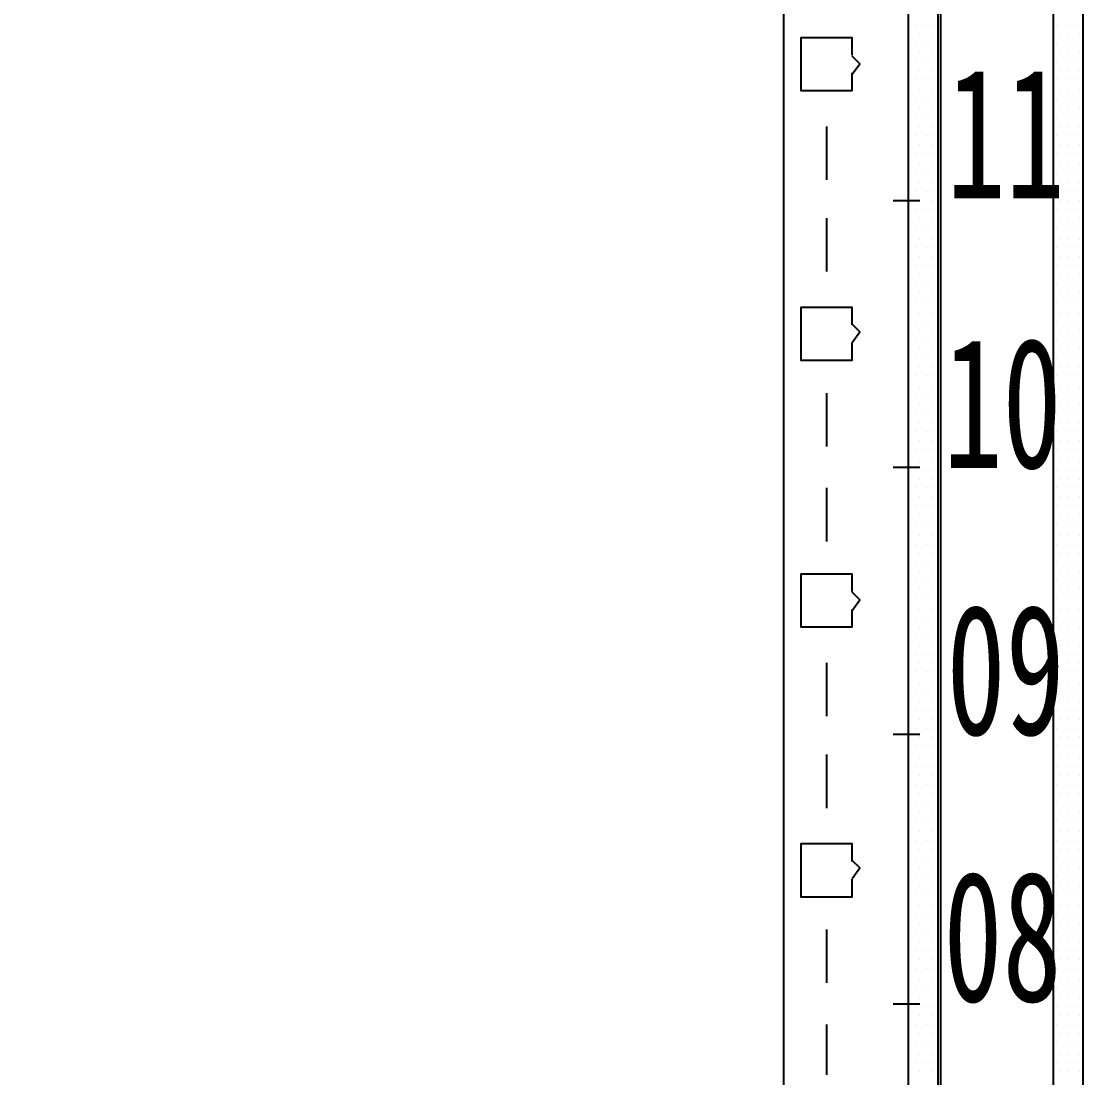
# Model space of a CAD drawing. Header units: metres. Extents: x 17 to 1264, y 17 to 859.
# Drawn here: x 242.5 to 294, y 231.1 to 282.5 of the extents above; entities that cross this region are included whole.
import ezdxf

# ---------------------------------------------------------------- set-up
doc = ezdxf.new("R2010")
doc.units = ezdxf.units.M
for name, color, linetype in [('LINES', 7, 'Continuous'), ('POLYLINES', 4, 'Continuous'), ('RECTS', 7, 'Continuous'), ('TEXTS', 3, 'Continuous')]:
    doc.layers.add(name, color=color, linetype=linetype)

msp = doc.modelspace()

# ---------------------------------------------------------------- linework, layer by layer
at = {"layer": 'LINES'}
for p, q in [((285.98, 282.24), (285.98, 282.24)), ((286.41, 282.24), (286.41, 282.24)), ((286.84, 282.24), (286.84, 282.24)), ((292.75, 282.24), (292.75, 282.24)), ((293.18, 282.24), (293.18, 282.24)), ((293.61, 282.24), (293.61, 282.24)), ((285.69, 281.81), (285.69, 281.81)), ((286.12, 281.81), (286.12, 281.81)), ((286.7, 281.81), (286.7, 281.81)), ((292.89, 281.81), (292.89, 281.81)), ((293.32, 281.81), (293.32, 281.81)), ((293.9, 281.81), (293.9, 281.81)), ((285.98, 281.38), (285.98, 281.38)), ((286.41, 281.38), (286.41, 281.38)), ((286.84, 281.38), (286.84, 281.38)), ((292.75, 281.38), (292.75, 281.38)), ((293.18, 281.38), (293.18, 281.38)), ((293.61, 281.38), (293.61, 281.38)), ((285.69, 280.94), (285.69, 280.94)), ((286.12, 280.94), (286.12, 280.94)), ((286.7, 280.94), (286.7, 280.94)), ((292.89, 280.94), (292.89, 280.94)), ((293.32, 280.94), (293.32, 280.94)), ((293.9, 280.94), (293.9, 280.94)), ((285.98, 280.51), (285.98, 280.51)), ((286.41, 280.51), (286.41, 280.51)), ((286.84, 280.51), (286.84, 280.51)), ((292.75, 280.51), (292.75, 280.51)), ((293.18, 280.51), (293.18, 280.51)), ((293.61, 280.51), (293.61, 280.51)), ((285.69, 280.08), (285.69, 280.08)), ((285.98, 279.65), (285.98, 279.65)), ((286.12, 280.08), (286.12, 280.08)), ((286.41, 279.65), (286.41, 279.65)), ((286.7, 280.08), (286.7, 280.08)), ((286.84, 279.65), (286.84, 279.65)), ((292.75, 279.65), (292.75, 279.65)), ((292.89, 280.08), (292.89, 280.08)), ((293.18, 279.65), (293.18, 279.65)), ((293.32, 280.08), (293.32, 280.08)), ((293.61, 279.65), (293.61, 279.65)), ((293.9, 280.08), (293.9, 280.08)), ((285.69, 279.07), (285.69, 279.07)), ((285.98, 278.64), (285.98, 278.64)), ((286.12, 279.07), (286.12, 279.07)), ((286.41, 278.64), (286.41, 278.64)), ((286.7, 279.07), (286.7, 279.07)), ((286.84, 278.64), (286.84, 278.64)), ((292.75, 278.64), (292.75, 278.64)), ((292.89, 279.07), (292.89, 279.07)), ((293.18, 278.64), (293.18, 278.64)), ((293.32, 279.07), (293.32, 279.07)), ((293.61, 278.64), (293.61, 278.64)), ((293.9, 279.07), (293.9, 279.07)), ((285.69, 278.21), (285.69, 278.21)), ((286.12, 278.21), (286.12, 278.21)), ((286.7, 278.21), (286.7, 278.21)), ((292.89, 278.21), (292.89, 278.21)), ((293.32, 278.21), (293.32, 278.21)), ((293.9, 278.21), (293.9, 278.21)), ((285.98, 277.78), (285.98, 277.78)), ((286.41, 277.78), (286.41, 277.78)), ((286.84, 277.78), (286.84, 277.78)), ((292.75, 277.78), (292.75, 277.78)), ((293.18, 277.78), (293.18, 277.78)), ((293.61, 277.78), (293.61, 277.78)), ((281.59, 277.34), (281.59, 274.75)), ((285.69, 277.34), (285.69, 277.34)), ((286.12, 277.34), (286.12, 277.34)), ((286.7, 277.34), (286.7, 277.34)), ((292.89, 277.34), (292.89, 277.34)), ((293.32, 277.34), (293.32, 277.34)), ((293.9, 277.34), (293.9, 277.34)), ((285.98, 276.91), (285.98, 276.91)), ((286.41, 276.91), (286.41, 276.91)), ((286.84, 276.91), (286.84, 276.91)), ((292.75, 276.91), (292.75, 276.91)), ((293.18, 276.91), (293.18, 276.91)), ((293.61, 276.91), (293.61, 276.91)), ((285.69, 276.48), (285.69, 276.48)), ((285.98, 276.05), (285.98, 276.05)), ((286.12, 276.48), (286.12, 276.48)), ((286.41, 276.05), (286.41, 276.05)), ((286.7, 276.48), (286.7, 276.48)), ((286.84, 276.05), (286.84, 276.05)), ((292.75, 276.05), (292.75, 276.05)), ((292.89, 276.48), (292.89, 276.48)), ((293.18, 276.05), (293.18, 276.05)), ((293.32, 276.48), (293.32, 276.48)), ((293.61, 276.05), (293.61, 276.05)), ((293.9, 276.48), (293.9, 276.48)), ((285.69, 275.47), (285.69, 275.47)), ((285.98, 275.04), (285.98, 275.04)), ((286.12, 275.47), (286.12, 275.47)), ((286.41, 275.04), (286.41, 275.04)), ((286.7, 275.47), (286.7, 275.47)), ((286.84, 275.04), (286.84, 275.04)), ((292.75, 275.04), (292.75, 275.04)), ((292.89, 275.47), (292.89, 275.47)), ((293.18, 275.04), (293.18, 275.04)), ((293.32, 275.47), (293.32, 275.47)), ((293.61, 275.04), (293.61, 275.04)), ((293.9, 275.47), (293.9, 275.47)), ((285.69, 274.61), (285.69, 274.61)), ((286.12, 274.61), (286.12, 274.61)), ((286.7, 274.61), (286.7, 274.61)), ((292.89, 274.61), (292.89, 274.61)), ((293.32, 274.61), (293.32, 274.61)), ((293.9, 274.61), (293.9, 274.61)), ((285.98, 274.18), (285.98, 274.18)), ((286.41, 274.18), (286.41, 274.18)), ((286.84, 274.18), (286.84, 274.18)), ((292.75, 274.18), (292.75, 274.18)), ((293.18, 274.18), (293.18, 274.18)), ((293.61, 274.18), (293.61, 274.18)), ((284.83, 273.74), (286.12, 273.74)), ((285.69, 273.74), (285.69, 273.74)), ((286.12, 273.74), (286.12, 273.74)), ((286.7, 273.74), (286.7, 273.74)), ((292.89, 273.74), (292.89, 273.74)), ((293.32, 273.74), (293.32, 273.74)), ((293.9, 273.74), (293.9, 273.74)), ((285.98, 273.31), (285.98, 273.31)), ((286.41, 273.31), (286.41, 273.31)), ((286.84, 273.31), (286.84, 273.31)), ((292.75, 273.31), (292.75, 273.31)), ((293.18, 273.31), (293.18, 273.31)), ((293.61, 273.31), (293.61, 273.31)), ((281.59, 272.88), (281.59, 270.29)), ((285.69, 272.88), (285.69, 272.88)), ((285.98, 272.45), (285.98, 272.45)), ((286.12, 272.88), (286.12, 272.88)), ((286.41, 272.45), (286.41, 272.45)), ((286.7, 272.88), (286.7, 272.88)), ((286.84, 272.45), (286.84, 272.45)), ((292.75, 272.45), (292.75, 272.45)), ((292.89, 272.88), (292.89, 272.88)), ((293.18, 272.45), (293.18, 272.45)), ((293.32, 272.88), (293.32, 272.88)), ((293.61, 272.45), (293.61, 272.45)), ((293.9, 272.88), (293.9, 272.88)), ((285.69, 271.87), (285.69, 271.87)), ((286.12, 271.87), (286.12, 271.87)), ((286.7, 271.87), (286.7, 271.87)), ((292.89, 271.87), (292.89, 271.87)), ((293.32, 271.87), (293.32, 271.87)), ((293.9, 271.87), (293.9, 271.87)), ((285.98, 271.44), (285.98, 271.44)), ((286.41, 271.44), (286.41, 271.44)), ((286.84, 271.44), (286.84, 271.44)), ((292.75, 271.44), (292.75, 271.44)), ((293.18, 271.44), (293.18, 271.44)), ((293.61, 271.44), (293.61, 271.44)), ((285.69, 271.01), (285.69, 271.01)), ((286.12, 271.01), (286.12, 271.01)), ((286.7, 271.01), (286.7, 271.01)), ((292.89, 271.01), (292.89, 271.01)), ((293.32, 271.01), (293.32, 271.01)), ((293.9, 271.01), (293.9, 271.01)), ((285.98, 270.58), (285.98, 270.58)), ((286.41, 270.58), (286.41, 270.58)), ((286.84, 270.58), (286.84, 270.58)), ((292.75, 270.58), (292.75, 270.58)), ((293.18, 270.58), (293.18, 270.58)), ((293.61, 270.58), (293.61, 270.58)), ((285.69, 270.14), (285.69, 270.14)), ((286.12, 270.14), (286.12, 270.14)), ((286.7, 270.14), (286.7, 270.14)), ((292.89, 270.14), (292.89, 270.14)), ((293.32, 270.14), (293.32, 270.14)), ((293.9, 270.14), (293.9, 270.14)), ((285.98, 269.71), (285.98, 269.71)), ((286.41, 269.71), (286.41, 269.71)), ((286.84, 269.71), (286.84, 269.71)), ((292.75, 269.71), (292.75, 269.71)), ((293.18, 269.71), (293.18, 269.71)), ((293.61, 269.71), (293.61, 269.71)), ((285.69, 269.28), (285.69, 269.28)), ((285.98, 268.85), (285.98, 268.85)), ((286.12, 269.28), (286.12, 269.28)), ((286.41, 268.85), (286.41, 268.85)), ((286.7, 269.28), (286.7, 269.28)), ((286.84, 268.85), (286.84, 268.85)), ((292.75, 268.85), (292.75, 268.85)), ((292.89, 269.28), (292.89, 269.28)), ((293.18, 268.85), (293.18, 268.85)), ((293.32, 269.28), (293.32, 269.28)), ((293.61, 268.85), (293.61, 268.85)), ((293.9, 269.28), (293.9, 269.28)), ((285.69, 268.27), (285.69, 268.27)), ((286.12, 268.27), (286.12, 268.27)), ((286.7, 268.27), (286.7, 268.27)), ((292.89, 268.27), (292.89, 268.27)), ((293.32, 268.27), (293.32, 268.27)), ((293.9, 268.27), (293.9, 268.27)), ((285.98, 267.84), (285.98, 267.84)), ((286.41, 267.84), (286.41, 267.84)), ((286.84, 267.84), (286.84, 267.84)), ((292.75, 267.84), (292.75, 267.84)), ((293.18, 267.84), (293.18, 267.84)), ((293.61, 267.84), (293.61, 267.84)), ((285.69, 267.41), (285.69, 267.41)), ((286.12, 267.41), (286.12, 267.41)), ((286.7, 267.41), (286.7, 267.41)), ((292.89, 267.41), (292.89, 267.41)), ((293.32, 267.41), (293.32, 267.41)), ((293.9, 267.41), (293.9, 267.41)), ((285.98, 266.98), (285.98, 266.98)), ((286.41, 266.98), (286.41, 266.98)), ((286.84, 266.98), (286.84, 266.98)), ((292.75, 266.98), (292.75, 266.98)), ((293.18, 266.98), (293.18, 266.98)), ((293.61, 266.98), (293.61, 266.98)), ((285.69, 266.54), (285.69, 266.54)), ((286.12, 266.54), (286.12, 266.54)), ((286.7, 266.54), (286.7, 266.54)), ((292.89, 266.54), (292.89, 266.54)), ((293.32, 266.54), (293.32, 266.54)), ((293.9, 266.54), (293.9, 266.54)), ((285.69, 265.68), (285.69, 265.68)), ((285.98, 266.11), (285.98, 266.11)), ((286.12, 265.68), (286.12, 265.68)), ((286.41, 266.11), (286.41, 266.11)), ((286.7, 265.68), (286.7, 265.68)), ((286.84, 266.11), (286.84, 266.11)), ((292.75, 266.11), (292.75, 266.11)), ((292.89, 265.68), (292.89, 265.68)), ((293.18, 266.11), (293.18, 266.11)), ((293.32, 265.68), (293.32, 265.68)), ((293.61, 266.11), (293.61, 266.11)), ((293.9, 265.68), (293.9, 265.68)), ((285.98, 265.25), (285.98, 265.25)), ((286.41, 265.25), (286.41, 265.25)), ((286.84, 265.25), (286.84, 265.25)), ((292.75, 265.25), (292.75, 265.25)), ((293.18, 265.25), (293.18, 265.25)), ((293.61, 265.25), (293.61, 265.25)), ((285.69, 264.67), (285.69, 264.67)), ((286.12, 264.67), (286.12, 264.67)), ((286.7, 264.67), (286.7, 264.67)), ((292.89, 264.67), (292.89, 264.67)), ((293.32, 264.67), (293.32, 264.67)), ((293.9, 264.67), (293.9, 264.67)), ((281.59, 264.38), (281.59, 261.79)), ((285.98, 264.24), (285.98, 264.24)), ((286.41, 264.24), (286.41, 264.24)), ((286.84, 264.24), (286.84, 264.24)), ((292.75, 264.24), (292.75, 264.24)), ((293.18, 264.24), (293.18, 264.24)), ((293.61, 264.24), (293.61, 264.24)), ((285.69, 263.81), (285.69, 263.81)), ((286.12, 263.81), (286.12, 263.81)), ((286.7, 263.81), (286.7, 263.81)), ((292.89, 263.81), (292.89, 263.81)), ((293.32, 263.81), (293.32, 263.81)), ((293.9, 263.81), (293.9, 263.81)), ((285.98, 263.38), (285.98, 263.38)), ((286.41, 263.38), (286.41, 263.38)), ((286.84, 263.38), (286.84, 263.38)), ((292.75, 263.38), (292.75, 263.38)), ((293.18, 263.38), (293.18, 263.38)), ((293.61, 263.38), (293.61, 263.38)), ((285.69, 262.94), (285.69, 262.94)), ((286.12, 262.94), (286.12, 262.94)), ((286.7, 262.94), (286.7, 262.94)), ((292.89, 262.94), (292.89, 262.94)), ((293.32, 262.94), (293.32, 262.94)), ((293.9, 262.94), (293.9, 262.94)), ((285.69, 262.08), (285.69, 262.08)), ((285.98, 262.51), (285.98, 262.51)), ((286.12, 262.08), (286.12, 262.08)), ((286.41, 262.51), (286.41, 262.51)), ((286.7, 262.08), (286.7, 262.08)), ((286.84, 262.51), (286.84, 262.51)), ((292.75, 262.51), (292.75, 262.51)), ((292.89, 262.08), (292.89, 262.08)), ((293.18, 262.51), (293.18, 262.51)), ((293.32, 262.08), (293.32, 262.08)), ((293.61, 262.51), (293.61, 262.51)), ((293.9, 262.08), (293.9, 262.08)), ((285.98, 261.65), (285.98, 261.65)), ((286.41, 261.65), (286.41, 261.65)), ((286.84, 261.65), (286.84, 261.65)), ((292.75, 261.65), (292.75, 261.65)), ((293.18, 261.65), (293.18, 261.65)), ((293.61, 261.65), (293.61, 261.65)), ((285.69, 261.07), (285.69, 261.07)), ((286.12, 261.07), (286.12, 261.07)), ((286.7, 261.07), (286.7, 261.07)), ((292.89, 261.07), (292.89, 261.07)), ((293.32, 261.07), (293.32, 261.07)), ((293.9, 261.07), (293.9, 261.07)), ((284.83, 260.78), (286.12, 260.78)), ((285.98, 260.64), (285.98, 260.64)), ((286.41, 260.64), (286.41, 260.64)), ((286.84, 260.64), (286.84, 260.64)), ((292.75, 260.64), (292.75, 260.64)), ((293.18, 260.64), (293.18, 260.64)), ((293.61, 260.64), (293.61, 260.64)), ((285.69, 260.21), (285.69, 260.21)), ((286.12, 260.21), (286.12, 260.21)), ((286.7, 260.21), (286.7, 260.21)), ((292.89, 260.21), (292.89, 260.21)), ((293.32, 260.21), (293.32, 260.21)), ((293.9, 260.21), (293.9, 260.21)), ((281.59, 259.78), (281.59, 257.18)), ((285.98, 259.78), (285.98, 259.78)), ((286.41, 259.78), (286.41, 259.78)), ((286.84, 259.78), (286.84, 259.78)), ((292.75, 259.78), (292.75, 259.78)), ((293.18, 259.78), (293.18, 259.78)), ((293.61, 259.78), (293.61, 259.78)), ((285.69, 259.34), (285.69, 259.34)), ((286.12, 259.34), (286.12, 259.34)), ((286.7, 259.34), (286.7, 259.34)), ((292.89, 259.34), (292.89, 259.34)), ((293.32, 259.34), (293.32, 259.34)), ((293.9, 259.34), (293.9, 259.34)), ((285.69, 258.48), (285.69, 258.48)), ((285.98, 258.91), (285.98, 258.91)), ((286.12, 258.48), (286.12, 258.48)), ((286.41, 258.91), (286.41, 258.91)), ((286.7, 258.48), (286.7, 258.48)), ((286.84, 258.91), (286.84, 258.91)), ((292.75, 258.91), (292.75, 258.91)), ((292.89, 258.48), (292.89, 258.48)), ((293.18, 258.91), (293.18, 258.91)), ((293.32, 258.48), (293.32, 258.48)), ((293.61, 258.91), (293.61, 258.91)), ((293.9, 258.48), (293.9, 258.48)), ((285.98, 258.05), (285.98, 258.05)), ((286.41, 258.05), (286.41, 258.05)), ((286.84, 258.05), (286.84, 258.05)), ((292.75, 258.05), (292.75, 258.05)), ((293.18, 258.05), (293.18, 258.05)), ((293.61, 258.05), (293.61, 258.05)), ((285.69, 257.47), (285.69, 257.47)), ((286.12, 257.47), (286.12, 257.47)), ((286.7, 257.47), (286.7, 257.47)), ((292.89, 257.47), (292.89, 257.47)), ((293.32, 257.47), (293.32, 257.47)), ((293.9, 257.47), (293.9, 257.47)), ((285.98, 257.04), (285.98, 257.04)), ((286.41, 257.04), (286.41, 257.04)), ((286.84, 257.04), (286.84, 257.04)), ((292.75, 257.04), (292.75, 257.04)), ((293.18, 257.04), (293.18, 257.04)), ((293.61, 257.04), (293.61, 257.04)), ((285.69, 256.61), (285.69, 256.61)), ((286.12, 256.61), (286.12, 256.61)), ((286.7, 256.61), (286.7, 256.61)), ((292.89, 256.61), (292.89, 256.61)), ((293.32, 256.61), (293.32, 256.61)), ((293.9, 256.61), (293.9, 256.61)), ((285.98, 256.18), (285.98, 256.18)), ((286.41, 256.18), (286.41, 256.18)), ((286.84, 256.18), (286.84, 256.18)), ((292.75, 256.18), (292.75, 256.18)), ((293.18, 256.18), (293.18, 256.18)), ((293.61, 256.18), (293.61, 256.18)), ((285.69, 255.74), (285.69, 255.74)), ((286.12, 255.74), (286.12, 255.74)), ((286.7, 255.74), (286.7, 255.74)), ((292.89, 255.74), (292.89, 255.74)), ((293.32, 255.74), (293.32, 255.74)), ((293.9, 255.74), (293.9, 255.74)), ((285.69, 254.88), (285.69, 254.88)), ((285.98, 255.31), (285.98, 255.31)), ((286.12, 254.88), (286.12, 254.88)), ((286.41, 255.31), (286.41, 255.31)), ((286.7, 254.88), (286.7, 254.88)), ((286.84, 255.31), (286.84, 255.31)), ((292.75, 255.31), (292.75, 255.31)), ((292.89, 254.88), (292.89, 254.88)), ((293.18, 255.31), (293.18, 255.31)), ((293.32, 254.88), (293.32, 254.88)), ((293.61, 255.31), (293.61, 255.31)), ((293.9, 254.88), (293.9, 254.88)), ((285.98, 254.45), (285.98, 254.45)), ((286.41, 254.45), (286.41, 254.45)), ((286.84, 254.45), (286.84, 254.45)), ((292.75, 254.45), (292.75, 254.45)), ((293.18, 254.45), (293.18, 254.45)), ((293.61, 254.45), (293.61, 254.45)), ((285.69, 253.87), (285.69, 253.87)), ((286.12, 253.87), (286.12, 253.87)), ((286.7, 253.87), (286.7, 253.87)), ((292.89, 253.87), (292.89, 253.87)), ((293.32, 253.87), (293.32, 253.87)), ((293.9, 253.87), (293.9, 253.87)), ((285.98, 253.44), (285.98, 253.44)), ((286.41, 253.44), (286.41, 253.44)), ((286.84, 253.44), (286.84, 253.44)), ((292.75, 253.44), (292.75, 253.44)), ((293.18, 253.44), (293.18, 253.44)), ((293.61, 253.44), (293.61, 253.44)), ((285.69, 253.01), (285.69, 253.01)), ((286.12, 253.01), (286.12, 253.01)), ((286.7, 253.01), (286.7, 253.01)), ((292.89, 253.01), (292.89, 253.01)), ((293.32, 253.01), (293.32, 253.01)), ((293.9, 253.01), (293.9, 253.01)), ((285.98, 252.58), (285.98, 252.58)), ((286.41, 252.58), (286.41, 252.58)), ((286.84, 252.58), (286.84, 252.58)), ((292.75, 252.58), (292.75, 252.58)), ((293.18, 252.58), (293.18, 252.58)), ((293.61, 252.58), (293.61, 252.58)), ((285.69, 252.14), (285.69, 252.14)), ((286.12, 252.14), (286.12, 252.14)), ((286.7, 252.14), (286.7, 252.14)), ((292.89, 252.14), (292.89, 252.14)), ((293.32, 252.14), (293.32, 252.14)), ((293.9, 252.14), (293.9, 252.14)), ((281.59, 251.28), (281.59, 248.69)), ((285.69, 251.28), (285.69, 251.28)), ((285.98, 251.71), (285.98, 251.71)), ((286.12, 251.28), (286.12, 251.28)), ((286.41, 251.71), (286.41, 251.71)), ((286.7, 251.28), (286.7, 251.28)), ((286.84, 251.71), (286.84, 251.71)), ((292.75, 251.71), (292.75, 251.71)), ((292.89, 251.28), (292.89, 251.28)), ((293.18, 251.71), (293.18, 251.71)), ((293.32, 251.28), (293.32, 251.28)), ((293.61, 251.71), (293.61, 251.71)), ((293.9, 251.28), (293.9, 251.28)), ((285.98, 250.85), (285.98, 250.85)), ((286.41, 250.85), (286.41, 250.85)), ((286.84, 250.85), (286.84, 250.85)), ((292.75, 250.85), (292.75, 250.85)), ((293.18, 250.85), (293.18, 250.85)), ((293.61, 250.85), (293.61, 250.85)), ((285.69, 250.27), (285.69, 250.27)), ((286.12, 250.27), (286.12, 250.27)), ((286.7, 250.27), (286.7, 250.27)), ((292.89, 250.27), (292.89, 250.27)), ((293.32, 250.27), (293.32, 250.27)), ((293.9, 250.27), (293.9, 250.27)), ((285.98, 249.84), (285.98, 249.84)), ((286.41, 249.84), (286.41, 249.84)), ((286.84, 249.84), (286.84, 249.84)), ((292.75, 249.84), (292.75, 249.84)), ((293.18, 249.84), (293.18, 249.84)), ((293.61, 249.84), (293.61, 249.84)), ((285.69, 249.41), (285.69, 249.41)), ((286.12, 249.41), (286.12, 249.41)), ((286.7, 249.41), (286.7, 249.41)), ((292.89, 249.41), (292.89, 249.41)), ((293.32, 249.41), (293.32, 249.41)), ((293.9, 249.41), (293.9, 249.41)), ((285.98, 248.98), (285.98, 248.98)), ((286.41, 248.98), (286.41, 248.98)), ((286.84, 248.98), (286.84, 248.98)), ((292.75, 248.98), (292.75, 248.98)), ((293.18, 248.98), (293.18, 248.98)), ((293.61, 248.98), (293.61, 248.98)), ((285.69, 248.54), (285.69, 248.54)), ((286.12, 248.54), (286.12, 248.54)), ((286.7, 248.54), (286.7, 248.54)), ((292.89, 248.54), (292.89, 248.54)), ((293.32, 248.54), (293.32, 248.54)), ((293.9, 248.54), (293.9, 248.54)), ((284.83, 247.82), (286.12, 247.82)), ((285.69, 247.68), (285.69, 247.68)), ((285.98, 248.11), (285.98, 248.11)), ((286.12, 247.68), (286.12, 247.68)), ((286.41, 248.11), (286.41, 248.11)), ((286.7, 247.68), (286.7, 247.68)), ((286.84, 248.11), (286.84, 248.11)), ((292.75, 248.11), (292.75, 248.11)), ((292.89, 247.68), (292.89, 247.68)), ((293.18, 248.11), (293.18, 248.11)), ((293.32, 247.68), (293.32, 247.68)), ((293.61, 248.11), (293.61, 248.11)), ((293.9, 247.68), (293.9, 247.68)), ((285.98, 247.25), (285.98, 247.25)), ((286.41, 247.25), (286.41, 247.25)), ((286.84, 247.25), (286.84, 247.25)), ((292.75, 247.25), (292.75, 247.25)), ((293.18, 247.25), (293.18, 247.25)), ((293.61, 247.25), (293.61, 247.25)), ((281.59, 246.82), (281.59, 244.22)), ((285.69, 246.67), (285.69, 246.67)), ((286.12, 246.67), (286.12, 246.67)), ((286.7, 246.67), (286.7, 246.67)), ((292.89, 246.67), (292.89, 246.67)), ((293.32, 246.67), (293.32, 246.67)), ((293.9, 246.67), (293.9, 246.67)), ((285.98, 246.24), (285.98, 246.24)), ((286.41, 246.24), (286.41, 246.24)), ((286.84, 246.24), (286.84, 246.24)), ((292.75, 246.24), (292.75, 246.24)), ((293.18, 246.24), (293.18, 246.24)), ((293.61, 246.24), (293.61, 246.24)), ((285.69, 245.81), (285.69, 245.81)), ((286.12, 245.81), (286.12, 245.81)), ((286.7, 245.81), (286.7, 245.81)), ((292.89, 245.81), (292.89, 245.81)), ((293.32, 245.81), (293.32, 245.81)), ((293.9, 245.81), (293.9, 245.81)), ((285.98, 245.38), (285.98, 245.38)), ((286.41, 245.38), (286.41, 245.38)), ((286.84, 245.38), (286.84, 245.38)), ((292.75, 245.38), (292.75, 245.38)), ((293.18, 245.38), (293.18, 245.38)), ((293.61, 245.38), (293.61, 245.38)), ((285.69, 244.94), (285.69, 244.94)), ((286.12, 244.94), (286.12, 244.94)), ((286.7, 244.94), (286.7, 244.94)), ((292.89, 244.94), (292.89, 244.94)), ((293.32, 244.94), (293.32, 244.94)), ((293.9, 244.94), (293.9, 244.94)), ((285.69, 244.08), (285.69, 244.08)), ((285.98, 244.51), (285.98, 244.51)), ((286.12, 244.08), (286.12, 244.08)), ((286.41, 244.51), (286.41, 244.51)), ((286.7, 244.08), (286.7, 244.08)), ((286.84, 244.51), (286.84, 244.51)), ((292.75, 244.51), (292.75, 244.51)), ((292.89, 244.08), (292.89, 244.08)), ((293.18, 244.51), (293.18, 244.51)), ((293.32, 244.08), (293.32, 244.08)), ((293.61, 244.51), (293.61, 244.51)), ((293.9, 244.08), (293.9, 244.08)), ((285.98, 243.65), (285.98, 243.65)), ((286.41, 243.65), (286.41, 243.65)), ((286.84, 243.65), (286.84, 243.65)), ((292.75, 243.65), (292.75, 243.65)), ((293.18, 243.65), (293.18, 243.65)), ((293.61, 243.65), (293.61, 243.65)), ((285.69, 243.07), (285.69, 243.07)), ((286.12, 243.07), (286.12, 243.07)), ((286.7, 243.07), (286.7, 243.07)), ((292.89, 243.07), (292.89, 243.07)), ((293.32, 243.07), (293.32, 243.07)), ((293.9, 243.07), (293.9, 243.07)), ((285.98, 242.64), (285.98, 242.64)), ((286.41, 242.64), (286.41, 242.64)), ((286.84, 242.64), (286.84, 242.64)), ((292.75, 242.64), (292.75, 242.64)), ((293.18, 242.64), (293.18, 242.64)), ((293.61, 242.64), (293.61, 242.64)), ((285.69, 242.21), (285.69, 242.21)), ((286.12, 242.21), (286.12, 242.21)), ((286.7, 242.21), (286.7, 242.21)), ((292.89, 242.21), (292.89, 242.21)), ((293.32, 242.21), (293.32, 242.21)), ((293.9, 242.21), (293.9, 242.21)), ((285.98, 241.78), (285.98, 241.78)), ((286.41, 241.78), (286.41, 241.78)), ((286.84, 241.78), (286.84, 241.78)), ((292.75, 241.78), (292.75, 241.78)), ((293.18, 241.78), (293.18, 241.78)), ((293.61, 241.78), (293.61, 241.78)), ((285.69, 241.34), (285.69, 241.34)), ((286.12, 241.34), (286.12, 241.34)), ((286.7, 241.34), (286.7, 241.34)), ((292.89, 241.34), (292.89, 241.34)), ((293.32, 241.34), (293.32, 241.34)), ((293.9, 241.34), (293.9, 241.34)), ((285.69, 240.48), (285.69, 240.48)), ((285.98, 240.91), (285.98, 240.91)), ((286.12, 240.48), (286.12, 240.48)), ((286.41, 240.91), (286.41, 240.91)), ((286.7, 240.48), (286.7, 240.48)), ((286.84, 240.91), (286.84, 240.91)), ((292.75, 240.91), (292.75, 240.91)), ((292.89, 240.48), (292.89, 240.48)), ((293.18, 240.91), (293.18, 240.91)), ((293.32, 240.48), (293.32, 240.48)), ((293.61, 240.91), (293.61, 240.91)), ((293.9, 240.48), (293.9, 240.48)), ((285.98, 240.05), (285.98, 240.05)), ((286.41, 240.05), (286.41, 240.05)), ((286.84, 240.05), (286.84, 240.05)), ((292.75, 240.05), (292.75, 240.05)), ((293.18, 240.05), (293.18, 240.05)), ((293.61, 240.05), (293.61, 240.05)), ((285.69, 239.47), (285.69, 239.47)), ((286.12, 239.47), (286.12, 239.47)), ((286.7, 239.47), (286.7, 239.47)), ((292.89, 239.47), (292.89, 239.47)), ((293.32, 239.47), (293.32, 239.47)), ((293.9, 239.47), (293.9, 239.47)), ((285.98, 239.04), (285.98, 239.04)), ((286.41, 239.04), (286.41, 239.04)), ((286.84, 239.04), (286.84, 239.04)), ((292.75, 239.04), (292.75, 239.04)), ((293.18, 239.04), (293.18, 239.04)), ((293.61, 239.04), (293.61, 239.04)), ((285.69, 238.61), (285.69, 238.61)), ((286.12, 238.61), (286.12, 238.61)), ((286.7, 238.61), (286.7, 238.61)), ((292.89, 238.61), (292.89, 238.61)), ((293.32, 238.61), (293.32, 238.61)), ((293.9, 238.61), (293.9, 238.61)), ((281.59, 238.32), (281.59, 235.73)), ((285.98, 238.18), (285.98, 238.18)), ((286.41, 238.18), (286.41, 238.18)), ((286.84, 238.18), (286.84, 238.18)), ((292.75, 238.18), (292.75, 238.18)), ((293.18, 238.18), (293.18, 238.18)), ((293.61, 238.18), (293.61, 238.18)), ((285.69, 237.74), (285.69, 237.74)), ((285.98, 237.31), (285.98, 237.31)), ((286.12, 237.74), (286.12, 237.74)), ((286.41, 237.31), (286.41, 237.31)), ((286.7, 237.74), (286.7, 237.74)), ((286.84, 237.31), (286.84, 237.31)), ((292.75, 237.31), (292.75, 237.31)), ((292.89, 237.74), (292.89, 237.74)), ((293.18, 237.31), (293.18, 237.31)), ((293.32, 237.74), (293.32, 237.74)), ((293.61, 237.31), (293.61, 237.31)), ((293.9, 237.74), (293.9, 237.74)), ((285.69, 236.88), (285.69, 236.88)), ((286.12, 236.88), (286.12, 236.88)), ((286.7, 236.88), (286.7, 236.88)), ((292.89, 236.88), (292.89, 236.88)), ((293.32, 236.88), (293.32, 236.88)), ((293.9, 236.88), (293.9, 236.88)), ((285.98, 236.45), (285.98, 236.45)), ((286.41, 236.45), (286.41, 236.45)), ((286.84, 236.45), (286.84, 236.45)), ((292.75, 236.45), (292.75, 236.45)), ((293.18, 236.45), (293.18, 236.45)), ((293.61, 236.45), (293.61, 236.45)), ((285.69, 235.87), (285.69, 235.87)), ((286.12, 235.87), (286.12, 235.87)), ((286.7, 235.87), (286.7, 235.87)), ((292.89, 235.87), (292.89, 235.87)), ((293.32, 235.87), (293.32, 235.87)), ((293.9, 235.87), (293.9, 235.87)), ((285.98, 235.44), (285.98, 235.44)), ((286.41, 235.44), (286.41, 235.44)), ((286.84, 235.44), (286.84, 235.44)), ((292.75, 235.44), (292.75, 235.44)), ((293.18, 235.44), (293.18, 235.44)), ((293.61, 235.44), (293.61, 235.44)), ((285.69, 235.01), (285.69, 235.01)), ((286.12, 235.01), (286.12, 235.01)), ((286.7, 235.01), (286.7, 235.01)), ((292.89, 235.01), (292.89, 235.01)), ((293.32, 235.01), (293.32, 235.01)), ((293.9, 235.01), (293.9, 235.01)), ((284.83, 234.72), (286.12, 234.72)), ((285.98, 234.58), (285.98, 234.58)), ((286.41, 234.58), (286.41, 234.58)), ((286.84, 234.58), (286.84, 234.58)), ((292.75, 234.58), (292.75, 234.58)), ((293.18, 234.58), (293.18, 234.58)), ((293.61, 234.58), (293.61, 234.58)), ((281.59, 233.71), (281.59, 231.26)), ((285.69, 234.14), (285.69, 234.14)), ((285.98, 233.71), (285.98, 233.71)), ((286.12, 234.14), (286.12, 234.14)), ((286.41, 233.71), (286.41, 233.71)), ((286.7, 234.14), (286.7, 234.14)), ((286.84, 233.71), (286.84, 233.71)), ((292.75, 233.71), (292.75, 233.71)), ((292.89, 234.14), (292.89, 234.14)), ((293.18, 233.71), (293.18, 233.71)), ((293.32, 234.14), (293.32, 234.14)), ((293.61, 233.71), (293.61, 233.71)), ((293.9, 234.14), (293.9, 234.14)), ((285.69, 233.28), (285.69, 233.28)), ((286.12, 233.28), (286.12, 233.28)), ((286.7, 233.28), (286.7, 233.28)), ((292.89, 233.28), (292.89, 233.28)), ((293.32, 233.28), (293.32, 233.28)), ((293.9, 233.28), (293.9, 233.28)), ((285.98, 232.85), (285.98, 232.85)), ((286.41, 232.85), (286.41, 232.85)), ((286.84, 232.85), (286.84, 232.85)), ((292.75, 232.85), (292.75, 232.85)), ((293.18, 232.85), (293.18, 232.85)), ((293.61, 232.85), (293.61, 232.85)), ((285.69, 232.27), (285.69, 232.27)), ((286.12, 232.27), (286.12, 232.27)), ((286.7, 232.27), (286.7, 232.27)), ((292.89, 232.27), (292.89, 232.27)), ((293.32, 232.27), (293.32, 232.27)), ((293.9, 232.27), (293.9, 232.27)), ((285.98, 231.84), (285.98, 231.84)), ((286.41, 231.84), (286.41, 231.84)), ((286.84, 231.84), (286.84, 231.84)), ((292.75, 231.84), (292.75, 231.84)), ((293.18, 231.84), (293.18, 231.84)), ((293.61, 231.84), (293.61, 231.84)), ((285.69, 231.41), (285.69, 231.41)), ((286.12, 231.41), (286.12, 231.41)), ((286.7, 231.41), (286.7, 231.41)), ((292.89, 231.41), (292.89, 231.41)), ((293.32, 231.41), (293.32, 231.41)), ((293.9, 231.41), (293.9, 231.41))]:
    msp.add_line(p, q, dxfattribs=at)
at = {"layer": 'POLYLINES'}
for points in [[(279.5, 740.45), (279.5, 596.88), (279.5, 143.57)], [(287.13, 740.45), (287.13, 596.88), (287.13, 143.57)], [(287.13, 740.45), (287.13, 596.88), (287.13, 143.57)], [(282.81, 279.94), (282.81, 279.07), (280.36, 279.07), (280.36, 281.66), (282.81, 281.66), (282.81, 280.8)], [(282.84, 279.88), (283.21, 280.39), (282.84, 280.76)], [(282.81, 266.83), (282.81, 265.97), (280.36, 265.97), (280.36, 268.56), (282.81, 268.56), (282.81, 267.7)], [(282.84, 266.85), (283.21, 267.36), (282.84, 267.73)], [(282.81, 253.87), (282.81, 253.01), (280.36, 253.01), (280.36, 255.6), (282.81, 255.6), (282.81, 254.74)], [(282.84, 253.83), (283.21, 254.34), (282.84, 254.71)], [(282.81, 240.77), (282.81, 239.9), (280.36, 239.9), (280.36, 242.5), (282.81, 242.5), (282.81, 241.63)], [(282.84, 240.8), (283.21, 241.32), (282.84, 241.68)]]:
    msp.add_lwpolyline(points, dxfattribs=at)
at = {"layer": 'RECTS'}
for points in [[(123.98, 754.7), (294.04, 754.7), (294.04, 131.04), (123.98, 131.04)], [(125.42, 753.26), (292.6, 753.26), (292.6, 132.48), (125.42, 132.48)], [(131.03, 740.45), (286.99, 740.45), (286.99, 142.13), (131.03, 142.13)], [(132.47, 738.86), (285.55, 738.86), (285.55, 143.57), (132.47, 143.57)]]:
    msp.add_lwpolyline(points, dxfattribs=at)

# ---------------------------------------------------------------- texts
at = {"layer": 'TEXTS', "width": 0.666667}
for s, p in [('11', (287.42, 273.85)), ('10', (287.27, 260.75)), ('09', (287.42, 247.79)), ('08', (287.27, 234.83))]:
    msp.add_text(s, height=6.33, dxfattribs=at).set_placement(p)

doc.saveas('drawing.dxf')
